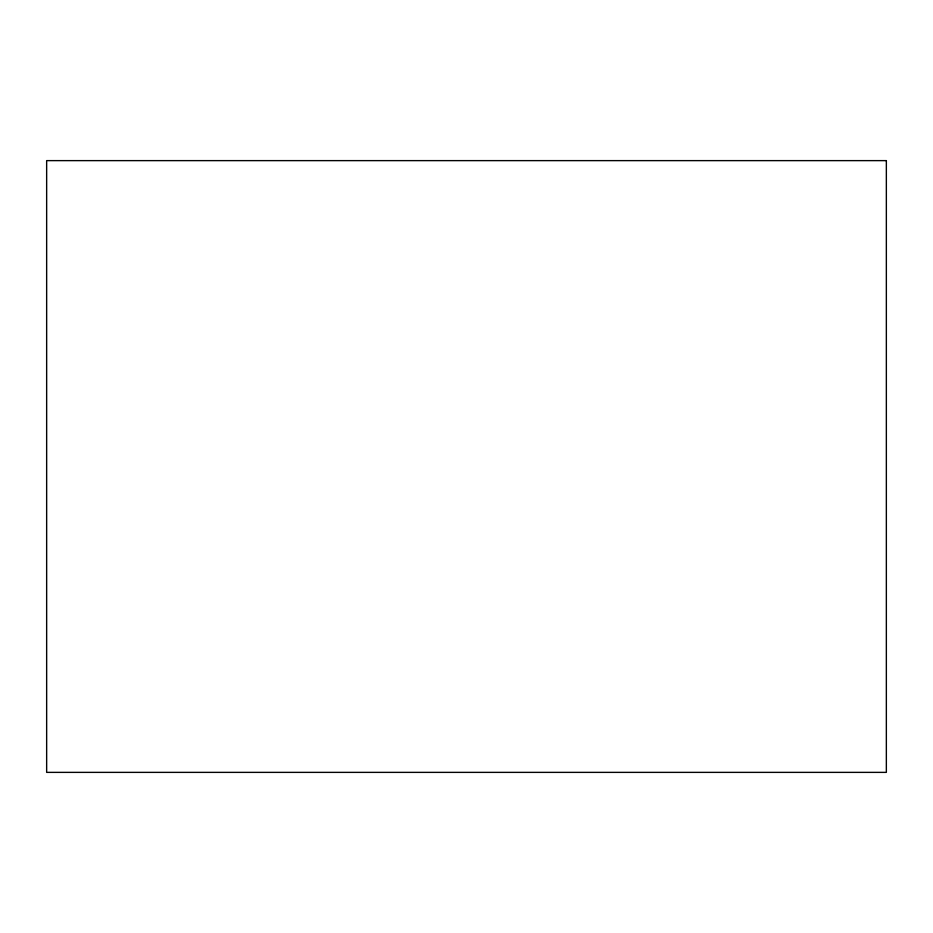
<?xml version="1.0" encoding="UTF-8"?>
<svg xmlns="http://www.w3.org/2000/svg" width="933" height="933" viewBox="0 0 933 933"><rect width="100%" height="100%" fill="white"/><g stroke="black" fill="none" stroke-linecap="round" stroke-linejoin="round"><path stroke-width="1.4" d="M886.35 160.628L46.65 160.628L46.65 772.372L886.35 772.372L886.35 160.628"/></g></svg>
